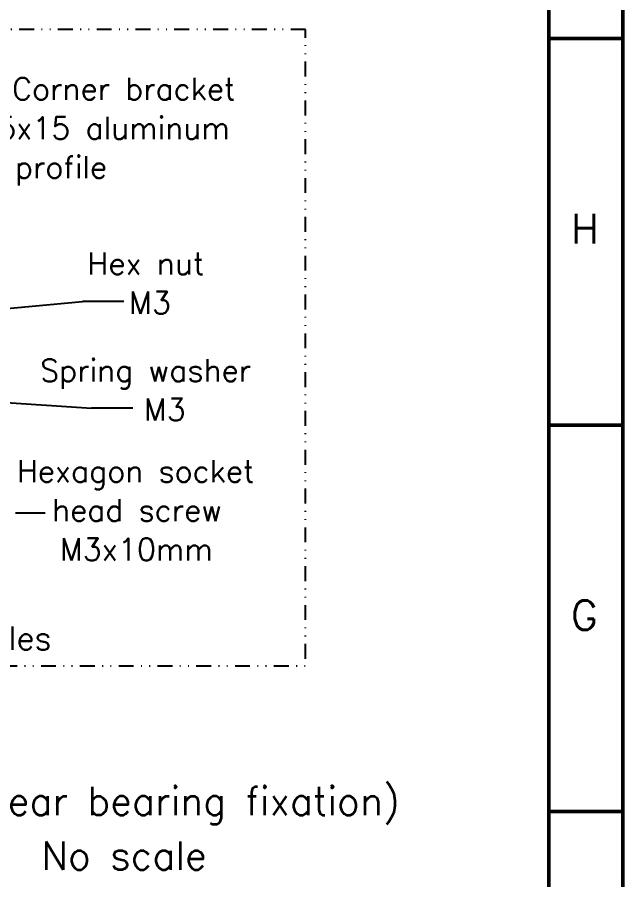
# Model space of a CAD drawing. Extents: x 20728 to 21422, y -7306 to -6812.
# Drawn here: x 21344.5 to 21421.9, y -7018.3 to -6908 of the extents above; entities that cross this region are included whole.
import ezdxf

# ---------------------------------------------------------------- set-up
doc = ezdxf.new("R2010")
doc.units = 0
doc.linetypes.add('DIVIDETINY', pattern=[4.7625, 1.905, -0.9525, 0, -0.9525, 0, -0.9525])
doc.layers.add('Cotas', color=90, linetype='Continuous')
doc.layers.add('Detalhe', color=132, linetype='DIVIDETINY')
doc.layers.add('Peças Usinadas', color=120, linetype='Continuous', lineweight=50)
doc.styles.get("Standard").update_dxf_attribs({"font": 'romans.shx'})

msp = doc.modelspace()

# ---------------------------------------------------------------- linework, layer by layer
at = {"layer": 'Cotas'}
for p, q in [((21274.301, -6951.542), (21352.829, -6944.342)), ((21358.13, -6944.342), (21352.829, -6944.342)), ((21283.16, -6953.175), (21353.976, -6958.001)), ((21359.277, -6958.001), (21353.976, -6958.001)), ((21348.088, -6971.427), (21344.295, -6971.427))]:
    msp.add_line(p, q, dxfattribs=at)
at = {"layer": 'Detalhe', "flags": 128}
msp.add_lwpolyline([(21381.384, -6909.579), (21256.263, -6909.579), (21256.263, -6990.922), (21381.384, -6990.922)], close=True, dxfattribs=at)
at = {"layer": 'Peças Usinadas'}
for p, q in [((21421.947, -6910.731), (21412.497, -6910.731)), ((21421.947, -6960.141), (21412.497, -6960.141)), ((21421.947, -7009.551), (21412.497, -7009.551))]:
    msp.add_line(p, q, dxfattribs=at)
at = {"layer": 'Peças Usinadas', "flags": 128}
for points in [[(20728.041, -7306.013), (21421.947, -7306.013), (21421.947, -6811.91), (20728.041, -6811.91)], [(20737.491, -7296.563), (21412.497, -7296.563), (21412.497, -6821.36), (20737.491, -6821.36)]]:
    msp.add_lwpolyline(points, close=True, dxfattribs=at)

# ---------------------------------------------------------------- texts
at = {"layer": 'Cotas'}
for s, height, p in [('38x38 Corner bracket', 2.835, (21330.121, -6918.577)), ('for 15x15 aluminum', 2.835, (21332.215, -6923.577)), ('profile', 2.835, (21344.215, -6928.577)), ('H', 3.78, (21415.323, -6936.932)), ('Hex nut', 2.835, (21353.488, -6940.911)), ('M3', 2.835, (21358.805, -6945.911)), ('Spring washer', 2.835, (21347.433, -6954.57)), ('M3', 2.835, (21360.702, -6959.57)), ('Hexagon socket', 2.835, (21344.463, -6967.448)), ('head screw', 2.835, (21348.963, -6972.448)), ('M3x10mm', 2.835, (21349.963, -6977.448)), ('G', 3.78, (21415.323, -6986.343))]:
    msp.add_text(s, height=height, dxfattribs=at).set_placement(p)
at = {"layer": 'Cotas', "color": 7}
for s, height, p in [('fixation on the aluminium profiles', 3, (21279.595, -6988.9)), ('LBF (Linear bearing fixation)', 3.6, (21323.219, -7010.014)), ('No scale', 3.6, (21347.587, -7016.992))]:
    msp.add_text(s, height=height, dxfattribs=at).set_placement(p)

doc.saveas('drawing.dxf')
